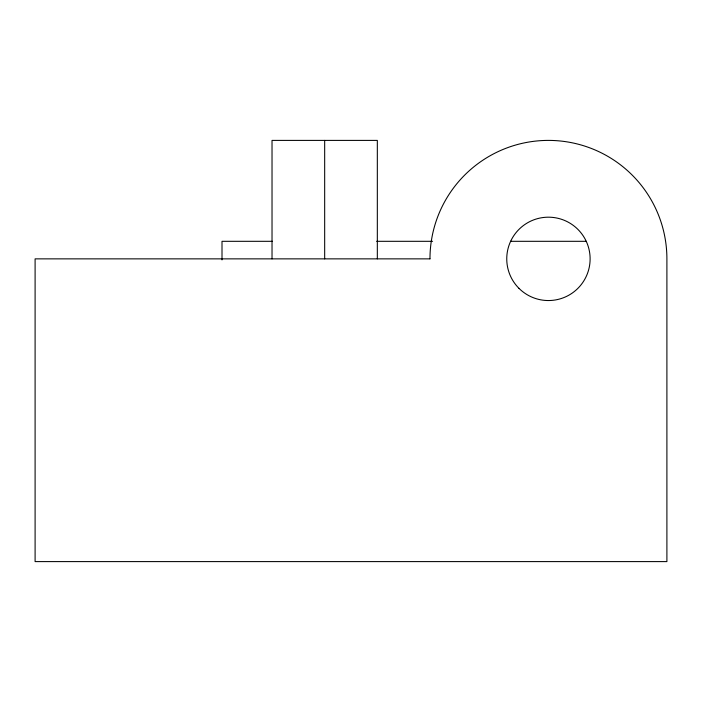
<?xml version="1.0" encoding="UTF-8"?>
<svg xmlns="http://www.w3.org/2000/svg" width="702" height="702" viewBox="0 0 702 702"><rect width="100%" height="100%" fill="white"/><g stroke="black" fill="none" stroke-linecap="round" stroke-linejoin="round"><path stroke-width="1.05" d="M272.464 241.312L222.007 241.312L222.007 259.898M376.667 241.312L432.607 241.312M510.486 241.312L586.17 241.312M377.325 258.863L377.325 140.4L272.025 140.4L272.025 258.863M324.675 140.4L324.675 258.863M429.975 258.863L35.1 258.863L35.1 561.6L666.9 561.6L666.9 258.863A118.462 118.462 0 0 0 548.438 140.4A118.462 118.462 0 0 0 429.975 258.863M518.962 288.338A41.681 41.681 0 0 0 588.697 269.647A41.681 41.681 0 0 0 537.653 218.603A41.681 41.681 0 0 0 518.962 288.338"/></g></svg>
